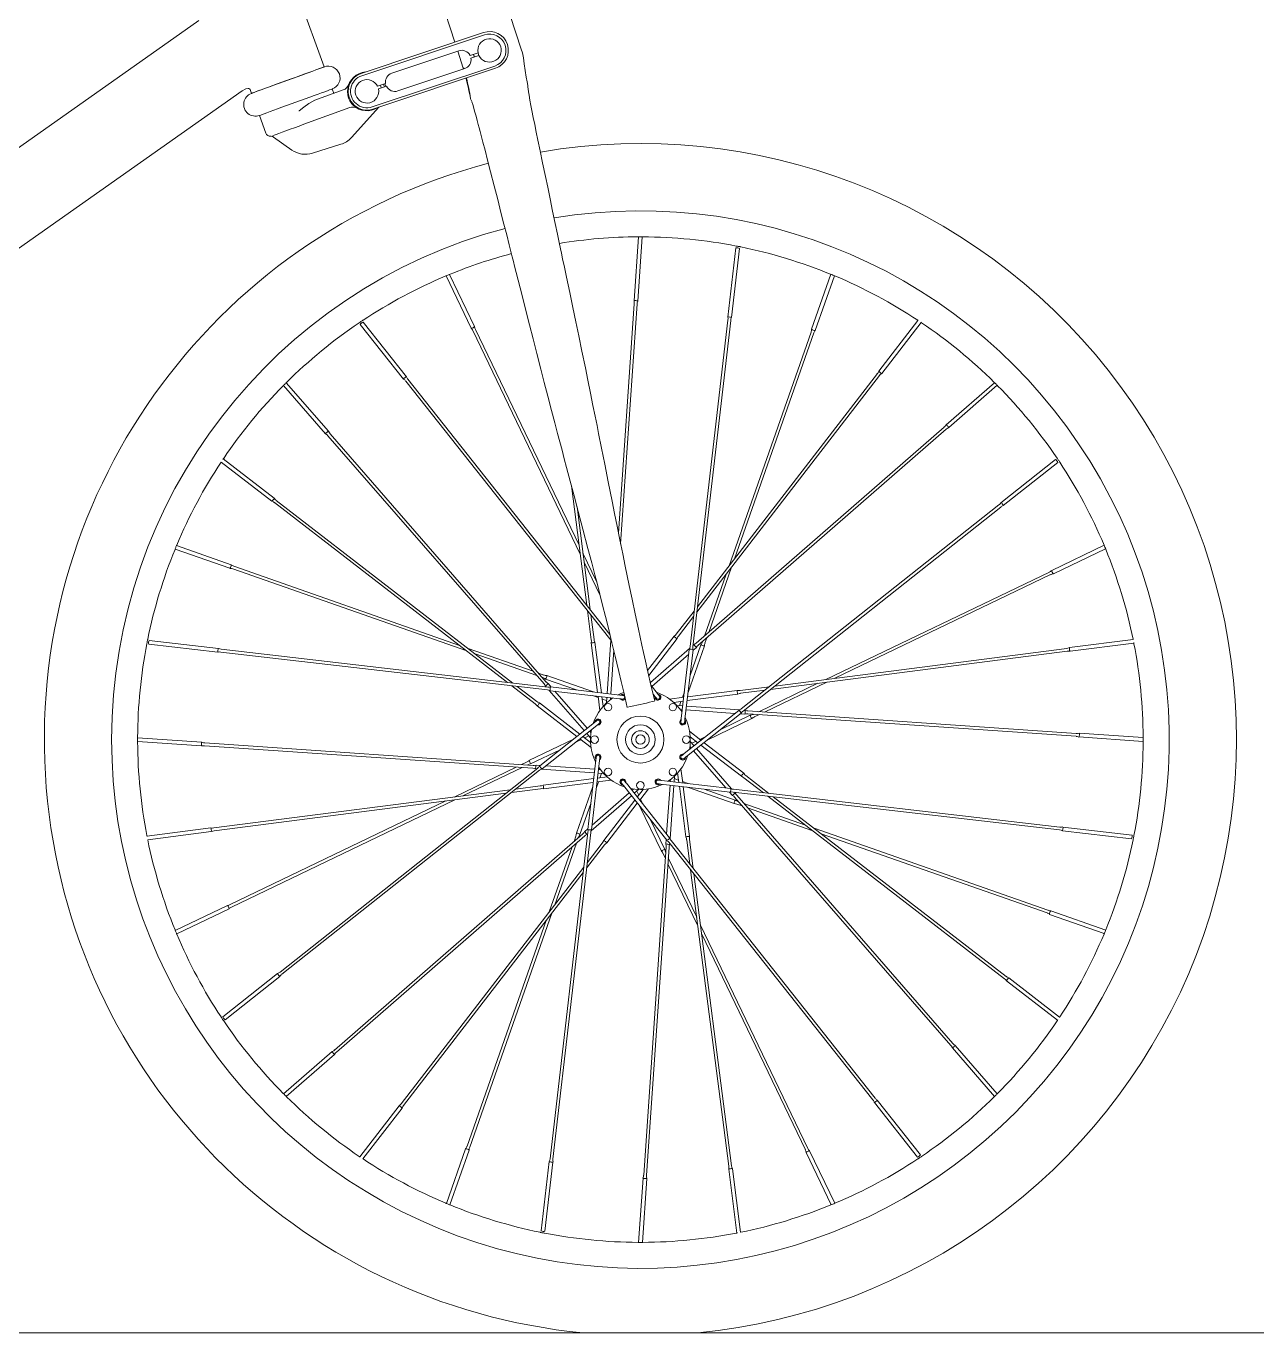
# Model space of a CAD drawing. Header units: inches. Extents: x -29 to 159, y 0 to 129.
# Drawn here: x 18.38 to 44.57, y 85.43 to 113.23 of the extents above; entities that cross this region are included whole.
import ezdxf

# ---------------------------------------------------------------- set-up
doc = ezdxf.new("R2010")
doc.units = ezdxf.units.IN
doc.layers.add('ZANO_R', color=7, linetype='Continuous', lineweight=0)

msp = doc.modelspace()

# ---------------------------------------------------------------- linework, layer by layer
at = {"layer": 'ZANO_R'}
for p, q in [((28.91799, 112.74427), (26.51819, 120.11336)), ((25.58799, 118.77147), (27.50315, 112.89055)), ((24.72715, 112.36625), (23.35907, 116.12502)), ((22.05934, 113.34973), (15.43673, 108.67987)), ((25.50842, 112.22478), (28.11696, 113.09542)), ((28.13279, 113.04799), (25.52425, 112.17735)), ((27.58743, 112.70783), (26.16459, 112.23294)), ((27.56508, 112.70037), (27.68249, 112.33985)), ((27.82881, 112.60918), (27.99867, 112.66587)), ((27.84781, 112.55227), (28.01767, 112.60896)), ((25.74586, 111.51336), (28.35441, 112.384)), ((28.37024, 112.33657), (25.76169, 111.46593)), ((26.29123, 111.85351), (27.71407, 112.32841)), ((27.68188, 112.34173), (27.68864, 112.31992)), ((27.69379, 112.3456), (27.70056, 112.3239)), ((15.43673, 106.53855), (22.97979, 111.85746)), ((23.14689, 111.8837), (23.17665, 111.80191)), ((24.52707, 111.65492), (25.13078, 111.87465)), ((24.93236, 111.80243), (24.89816, 111.8964)), ((25.22044, 111.84226), (25.22519, 111.89193)), ((25.22541, 111.76885), (25.22044, 111.84226)), ((25.255, 111.88854), (25.22519, 111.89193)), ((25.86098, 111.95239), (26.03084, 112.00908)), ((25.87998, 111.89547), (26.04984, 111.95217)), ((29.05772, 111.97023), (29.06049, 111.94257)), ((25.26758, 111.49877), (24.29392, 111.14439)), ((25.31545, 111.58121), (25.27207, 111.64065)), ((25.88575, 111.50734), (25.303, 110.86045)), ((25.35102, 111.54622), (25.31545, 111.58121)), ((25.35102, 111.54622), (25.3612, 111.55695)), ((27.87002, 111.61205), (27.84013, 111.68827)), ((23.34766, 111.33207), (23.48447, 110.95619)), ((24.03943, 110.59684), (23.64653, 110.87264)), ((25.08066, 110.71787), (24.47584, 110.52885)), ((31.41107, 108.7505), (31.31759, 107.38986)), ((31.3974, 107.38437), (31.49127, 108.75071)), ((33.48369, 108.51358), (33.31283, 107.04071)), ((33.3923, 107.03149), (33.56316, 108.50436)), ((27.31908, 107.91921), (27.85429, 106.80504)), ((27.9264, 106.83968), (27.39285, 107.95039)), ((35.50602, 107.95274), (35.09663, 106.78646)), ((35.17211, 106.75996), (35.58006, 107.92212)), ((31.32333, 107.32747), (30.98776, 102.44322)), ((31.03259, 102.22049), (31.38319, 107.32336)), ((25.49251, 106.88578), (26.41316, 105.72349)), ((26.47587, 105.77316), (25.55522, 106.93545)), ((30.14881, 102.19005), (27.94411, 106.7797)), ((33.31565, 106.97824), (32.50994, 100.03284)), ((32.56954, 100.02593), (33.37525, 106.97133)), ((37.35746, 106.9731), (36.52459, 105.89381)), ((36.58793, 105.84493), (37.42456, 106.92911)), ((27.89003, 106.75372), (30.17322, 102.00068)), ((35.08562, 106.7249), (33.33917, 101.74953)), ((33.45582, 101.90069), (35.14223, 106.70502)), ((24.81575, 104.61208), (23.91598, 105.6446)), ((26.45933, 105.68131), (30.80075, 100.20045)), ((30.80472, 100.29207), (26.50636, 105.71856)), ((32.65529, 100.7651), (36.54223, 105.80209)), ((36.49473, 105.83874), (32.6687, 100.88069)), ((38.98731, 105.64708), (37.95908, 104.75106)), ((23.85941, 105.58775), (24.75543, 104.55952)), ((38.01164, 104.69075), (39.04416, 105.59051)), ((29.45021, 99.2786), (24.84884, 104.55889)), ((37.91903, 104.70289), (32.63874, 100.10152)), ((32.67816, 100.05628), (37.95845, 104.65766)), ((24.8036, 104.51947), (29.40497, 99.23918)), ((23.66156, 103.18837), (22.57738, 104.02501)), ((40.28534, 104.01398), (39.12305, 103.09333)), ((22.53339, 103.9579), (23.61268, 103.12503)), ((39.17272, 103.03062), (40.33501, 103.95127)), ((29.98643, 103.45009), (30.31349, 100.91223)), ((28.74139, 99.25573), (23.70441, 103.14267)), ((23.66775, 103.09517), (28.6258, 99.26914)), ((30.38574, 100.82101), (30.10443, 103.00389)), ((39.08087, 103.04716), (33.60001, 98.70574)), ((33.63726, 98.65871), (39.11812, 103.00013)), ((21.55375, 102.10646), (22.72004, 101.69707)), ((22.74653, 101.77256), (21.58437, 102.1805)), ((41.31877, 102.18741), (40.2046, 101.6522)), ((40.23924, 101.58009), (41.34947, 102.11341)), ((30.52017, 101.41697), (30.23149, 102.01794)), ((30.25589, 101.82857), (30.59664, 101.11921)), ((22.7816, 101.68606), (27.75696, 99.93961)), ((27.6058, 100.05626), (22.80147, 101.74267)), ((33.27592, 101.56937), (32.81442, 100.25461)), ((32.90603, 100.33444), (33.39258, 101.72053)), ((40.15328, 101.61646), (35.40024, 99.33327)), ((35.58961, 99.35768), (40.17926, 101.56238)), ((30.32836, 100.79682), (30.40823, 100.17709)), ((30.46773, 100.18476), (30.40061, 100.70561)), ((32.59761, 100.78857), (32.21587, 100.29388)), ((32.26337, 100.25723), (32.5842, 100.67298)), ((20.99292, 100.08413), (22.46578, 99.91327)), ((22.475, 99.99274), (21.00213, 100.1636)), ((30.40621, 100.11448), (30.54251, 99.05686)), ((30.6244, 99.04736), (30.48556, 100.1247)), ((30.82124, 100.16552), (30.74347, 99.03355)), ((30.83124, 100.14585), (30.84498, 100.1285)), ((32.17017, 100.25103), (31.60642, 99.52048)), ((31.62959, 99.41955), (32.23351, 100.20216)), ((32.77417, 100.13995), (32.76982, 100.12756)), ((32.82644, 100.10769), (32.86578, 100.21979)), ((41.93523, 100.18553), (40.58312, 100.01129)), ((40.59335, 99.93194), (41.95158, 100.10698)), ((22.52825, 99.91609), (29.47365, 99.11038)), ((29.48057, 99.16998), (22.53516, 99.97569)), ((29.17205, 99.50647), (27.78596, 99.99302)), ((27.93713, 99.87637), (29.25188, 99.41486)), ((30.82303, 99.02432), (30.88705, 99.95612)), ((32.49973, 99.99365), (31.66495, 99.2662)), ((31.69404, 99.18544), (32.48114, 99.87133)), ((32.4929, 99.97267), (32.32203, 98.49981)), ((32.4015, 98.49059), (32.57236, 99.96345)), ((32.46671, 99.05269), (32.81542, 100.04613)), ((32.73994, 100.07262), (32.50856, 99.41346)), ((32.57073, 99.94941), (32.63811, 100.00812)), ((32.58555, 100.06843), (32.57323, 100.05769)), ((34.22057, 99.12075), (40.53074, 99.93396)), ((40.52307, 99.99346), (34.31179, 99.193)), ((29.39881, 99.42688), (29.28671, 99.46622)), ((29.36654, 99.37461), (29.37893, 99.37026)), ((29.43387, 99.34038), (30.09303, 99.109)), ((30.4538, 99.06715), (29.46037, 99.41587)), ((35.22813, 99.2506), (33.97212, 98.64726)), ((34.09335, 98.63893), (35.4175, 99.275)), ((28.71792, 99.19805), (29.21261, 98.81631)), ((29.24927, 98.86381), (28.83351, 99.18464)), ((29.43806, 99.18599), (29.4488, 99.17367)), ((29.55709, 99.17117), (29.49838, 99.23855)), ((29.51284, 99.10017), (30.25827, 98.24476)), ((29.53382, 99.09334), (31.00668, 98.92248)), ((31.0159, 99.00194), (29.54304, 99.1728)), ((30.32105, 98.29448), (29.63516, 99.08158)), ((30.43572, 98.98871), (30.55677, 98.94622)), ((30.55305, 98.9751), (30.59166, 98.67552)), ((31.03682, 98.99952), (31.05599, 99.01199)), ((31.81461, 99.03323), (31.67929, 99.20406)), ((31.7224, 99.0208), (31.7519, 98.98356)), ((32.38827, 99.07077), (32.34578, 98.94972)), ((32.44692, 98.8821), (33.52426, 99.02094)), ((33.51404, 99.10028), (32.45642, 98.96398)), ((34.19638, 99.17813), (33.57665, 99.09827)), ((33.58432, 99.03876), (34.10517, 99.10588)), ((29.25546, 98.77061), (30.09969, 98.11914)), ((30.16431, 98.17032), (29.30433, 98.83395)), ((30.66118, 98.76191), (30.63493, 98.9656)), ((30.64125, 98.91656), (30.73322, 98.88428)), ((30.73798, 98.95365), (30.7296, 98.83164)), ((30.81468, 98.90283), (30.81754, 98.94442)), ((30.84982, 98.92814), (30.81721, 98.93959)), ((32.37466, 98.95345), (32.07508, 98.91484)), ((32.16147, 98.84531), (32.36516, 98.87156)), ((32.3532, 98.76851), (32.2312, 98.77689)), ((32.31612, 98.86524), (32.28384, 98.77328)), ((33.56508, 98.68525), (32.43311, 98.76302)), ((32.30239, 98.69181), (32.34398, 98.68896)), ((32.3277, 98.65667), (32.33915, 98.68929)), ((33.54541, 98.67525), (32.38312, 97.7546)), ((32.42388, 98.68347), (33.46544, 98.61191)), ((32.43279, 97.69188), (33.59508, 98.61254)), ((32.87637, 98.04324), (33.82541, 98.49913)), ((33.79077, 98.57124), (33.16106, 98.26875)), ((33.584, 98.60376), (33.67315, 98.59763)), ((33.67863, 98.67745), (33.66233, 98.67857)), ((33.73553, 98.60337), (40.72292, 98.12331)), ((40.72703, 98.18317), (33.73964, 98.66323)), ((33.86259, 98.59464), (33.85075, 98.58896)), ((33.87673, 98.53487), (33.98382, 98.58631)), ((30.47326, 98.41505), (29.31097, 97.49439)), ((29.36064, 97.43168), (30.52293, 98.35234)), ((30.31089, 98.18438), (30.39123, 98.09218)), ((30.40105, 98.20268), (30.37367, 98.23411)), ((30.40801, 98.24542), (30.37685, 98.23046)), ((32.7411, 98.03815), (32.50196, 98.22269)), ((42.15006, 98.09542), (40.78942, 98.1889)), ((22.12212, 97.99784), (20.75578, 98.09172)), ((20.75599, 98.01151), (22.11664, 97.91803)), ((22.17902, 97.92377), (29.16641, 97.4437)), ((29.17052, 97.50356), (22.18313, 97.98363)), ((30.02968, 98.06369), (29.08064, 97.6078)), ((30.07236, 97.99544), (30.188, 98.05099)), ((30.16495, 98.06878), (30.40409, 97.88424)), ((30.39216, 97.99449), (30.22957, 98.11996)), ((30.26871, 98.08976), (30.35657, 98.13196)), ((32.49804, 97.86151), (32.5292, 97.87648)), ((32.505, 97.90425), (32.53238, 97.87283)), ((32.51389, 98.11244), (32.67648, 97.98697)), ((32.59516, 97.92255), (32.51482, 98.01475)), ((32.63734, 98.01717), (32.54948, 97.97497)), ((33.39321, 97.00676), (32.64778, 97.86218)), ((32.83369, 98.11149), (32.71805, 98.05594)), ((32.74174, 97.93661), (33.60172, 97.27298)), ((33.65059, 97.33632), (32.80636, 97.98779)), ((40.78393, 98.10909), (42.15026, 98.01522)), ((29.11528, 97.53569), (29.74499, 97.83818)), ((30.50455, 97.61634), (30.33369, 96.14348)), ((30.41316, 96.13426), (30.58402, 97.60713)), ((30.50974, 97.68035), (30.51086, 97.67069)), ((32.585, 97.81245), (33.27089, 97.02535)), ((29.26879, 97.44822), (23.78793, 93.1068)), ((23.82518, 93.05977), (29.30605, 97.40119)), ((28.8127, 97.468), (27.48855, 96.83193)), ((27.67793, 96.85633), (28.93393, 97.45967)), ((29.02933, 97.57206), (28.92224, 97.52062)), ((29.04347, 97.51229), (29.05531, 97.51798)), ((29.22742, 97.42949), (29.24372, 97.42837)), ((29.32206, 97.50317), (29.2329, 97.5093)), ((29.34098, 97.42168), (30.47295, 97.34391)), ((30.48218, 97.42347), (29.44061, 97.49503)), ((30.55285, 97.33842), (30.67485, 97.33004)), ((30.60366, 97.41512), (30.56207, 97.41798)), ((30.57835, 97.45026), (30.56691, 97.41764)), ((30.58993, 97.24169), (30.62221, 97.33366)), ((32.24487, 97.34502), (32.27112, 97.14133)), ((32.35301, 97.13183), (32.3144, 97.43142)), ((29.32173, 97.06818), (28.80089, 97.00105)), ((30.45913, 97.22484), (29.38179, 97.086)), ((29.39201, 97.00665), (30.44963, 97.14295)), ((30.43934, 97.05424), (30.09063, 96.06081)), ((30.51778, 97.03616), (30.56027, 97.15721)), ((30.53139, 97.15349), (30.83098, 97.1921)), ((30.74458, 97.26162), (30.54089, 97.23537)), ((31.09145, 97.0737), (32.0121, 95.91141)), ((32.07481, 95.96108), (31.15415, 97.12337)), ((31.89015, 97.10499), (33.36301, 96.93413)), ((33.37223, 97.0136), (31.89937, 97.18446)), ((32.08302, 97.08262), (32.01147, 96.04105)), ((32.05623, 97.17879), (32.08885, 97.16735)), ((32.08481, 95.94142), (32.16258, 97.07339)), ((32.09137, 97.2041), (32.08852, 97.16252)), ((32.16807, 97.15329), (32.17645, 97.27529)), ((32.2648, 97.19037), (32.17284, 97.22265)), ((32.28166, 97.05957), (32.42049, 95.98223)), ((32.47033, 97.11822), (32.34928, 97.16071)), ((32.49984, 95.99245), (32.36354, 97.05007)), ((32.45225, 97.03978), (33.44569, 96.69107)), ((33.65679, 97.24312), (34.07254, 96.92229)), ((34.18813, 96.90888), (33.69344, 97.29062)), ((28.68548, 96.98618), (22.37532, 96.17298)), ((22.38298, 96.11347), (28.59427, 96.91393)), ((27.31644, 96.74925), (22.72679, 94.54456)), ((22.75277, 94.49047), (27.50581, 96.77366)), ((28.70967, 96.9288), (29.3294, 97.00867)), ((30.40632, 96.11328), (31.26174, 96.85872)), ((31.21201, 96.92149), (30.42491, 96.2356)), ((31.33617, 96.76475), (30.67254, 95.90478)), ((31.26107, 97.00845), (31.27604, 96.97729)), ((31.30381, 97.0015), (31.27239, 96.97411)), ((31.32212, 96.91133), (31.41431, 96.99167)), ((31.41673, 96.86915), (31.37453, 96.95701)), ((31.512, 96.9926), (31.38653, 96.83001)), ((31.43771, 96.76539), (31.62225, 97.00453)), ((31.51105, 96.67281), (31.4555, 96.78845)), ((33.47218, 96.76655), (32.81302, 96.99793)), ((33.34897, 96.93576), (33.40768, 96.86839)), ((33.42549, 96.93695), (40.37089, 96.13124)), ((40.3778, 96.19084), (33.4324, 96.99655)), ((33.45584, 96.82833), (38.05722, 91.54804)), ((33.46799, 96.92094), (33.45725, 96.93326)), ((38.10245, 91.58746), (33.50108, 96.86775)), ((34.16466, 96.8512), (39.20164, 92.96426)), ((39.2383, 93.01176), (34.28025, 96.83779)), ((30.16611, 96.03431), (30.39749, 96.69347)), ((30.73588, 95.8559), (31.38735, 96.70013)), ((31.4428, 96.63012), (31.89869, 95.68108)), ((33.50725, 96.68006), (33.61935, 96.64071)), ((33.53951, 96.73232), (33.52712, 96.73667)), ((34.96892, 96.23057), (33.65417, 96.69207)), ((33.734, 96.60046), (35.12009, 96.11392)), ((31.9708, 95.71572), (31.66831, 96.34543)), ((41.91314, 96.0228), (40.44027, 96.19366)), ((22.3127, 96.17499), (20.95449, 95.99996)), ((20.97082, 95.9214), (22.32293, 96.09565)), ((30.22789, 96.05065), (24.9476, 91.44928)), ((24.98702, 91.40404), (30.26731, 96.00541)), ((30.33651, 96.08101), (29.5308, 89.13561)), ((29.5904, 89.12869), (30.39611, 96.07409)), ((30.07962, 95.99925), (30.04027, 95.88715)), ((30.13188, 95.96698), (30.13623, 95.97937)), ((30.33532, 96.15753), (30.26795, 96.09882)), ((30.3205, 96.0385), (30.33282, 96.04924)), ((32.00332, 95.9225), (31.99719, 95.83334)), ((32.43832, 95.92217), (32.50544, 95.40133)), ((32.57769, 95.31011), (32.49783, 95.92984)), ((40.12446, 94.42087), (35.14909, 96.16733)), ((35.30025, 96.05068), (40.10458, 94.36426)), ((40.43105, 96.1142), (41.90392, 95.94333)), ((30.00002, 95.77249), (29.51348, 94.3864)), ((29.63013, 94.53757), (30.09163, 95.85232)), ((30.30844, 95.31836), (30.69018, 95.81305)), ((30.64268, 95.84971), (30.32185, 95.43395)), ((32.00293, 95.77096), (31.52287, 88.78357)), ((31.58273, 88.77946), (32.06279, 95.76685)), ((31.9942, 95.64391), (31.98852, 95.65575)), ((32.05827, 95.86923), (36.39969, 90.38837)), ((32.07701, 95.82786), (32.07813, 95.84416)), ((36.44672, 90.42562), (32.1053, 95.90649)), ((31.93443, 95.62977), (31.98587, 95.52268)), ((32.03849, 95.41314), (32.67456, 94.08899)), ((32.65016, 94.27837), (32.04682, 95.53437)), ((30.25076, 95.34183), (26.36382, 90.30485)), ((26.41132, 90.26819), (30.23735, 95.22624)), ((32.52031, 95.28592), (33.33352, 88.97576)), ((33.39302, 88.98342), (32.59256, 95.19471)), ((22.66681, 94.52684), (21.55658, 93.99353)), ((21.58728, 93.91952), (22.70145, 94.45473)), ((27.82043, 89.38204), (29.56689, 94.3574)), ((40.15952, 94.33438), (41.32168, 93.92644)), ((41.3523, 94.00047), (40.18601, 94.40986)), ((29.45023, 94.20624), (27.76382, 89.40191)), ((35.01602, 89.35321), (32.73283, 94.10625)), ((32.75724, 93.91688), (34.96194, 89.32723)), ((23.73333, 93.07631), (22.57104, 92.15566)), ((22.62071, 92.09295), (23.783, 93.0136)), ((39.24449, 92.91856), (40.32867, 92.08193)), ((40.37266, 92.14903), (39.29337, 92.9819)), ((38.09031, 91.49485), (38.99006, 90.46234)), ((39.04664, 90.51918), (38.15062, 91.54741)), ((24.89441, 91.41619), (23.8619, 90.51643)), ((23.91874, 90.45985), (24.94697, 91.35587)), ((37.41354, 89.22115), (36.49289, 90.38344)), ((26.31812, 90.262), (25.48148, 89.17782)), ((25.54859, 89.13383), (26.38146, 90.21312)), ((36.43018, 90.33377), (37.35083, 89.17148)), ((27.73394, 89.34697), (27.32599, 88.18481)), ((27.40003, 88.15419), (27.80942, 89.32048)), ((34.97965, 89.26725), (35.51297, 88.15702)), ((35.58697, 88.18772), (35.05177, 89.30189)), ((29.51375, 89.07544), (29.34289, 87.60257)), ((29.42236, 87.59336), (29.59322, 89.06622)), ((31.50865, 88.72256), (31.41478, 87.35624)), ((31.49498, 87.35642), (31.58846, 88.71708)), ((33.3315, 88.91314), (33.50654, 87.55493)), ((33.58509, 87.57126), (33.41084, 88.92337)), ((-29.46259, 85.43142), (61.83221, 85.43142)), ((19.64932, 85.43142), (2.56271, 85.43142)), ((30.23163, 85.43142), (31.45303, 85.43142)), ((31.45303, 85.43142), (32.67449, 85.43142))]:
    msp.add_line(p, q, dxfattribs=at)
at = {"layer": 'ZANO_R', "flags": 128}
for points in [[(27.90333, 112.63405), (27.91236, 112.60294), (27.92232, 112.57713)], [(27.99867, 112.66587), (28.00004, 112.65959), (28.01767, 112.60896)], [(28.91799, 112.74427), (28.94125, 112.66542), (28.96284, 112.56051), (28.98265, 112.42864), (29.00149, 112.28608), (29.02114, 112.14949), (29.04062, 112.04467), (29.05772, 111.97023)], [(23.17665, 111.80191), (23.18329, 111.80433), (23.20307, 111.81153), (23.23567, 111.82339), (23.28052, 111.83972), (23.33686, 111.86022), (23.40372, 111.88456), (23.47996, 111.91231), (23.56428, 111.943), (23.65523, 111.9761), (23.75125, 112.01105), (23.85071, 112.04725), (23.9519, 112.08408), (24.05309, 112.12091), (24.15255, 112.15711), (24.24857, 112.19206), (24.33952, 112.22516), (24.42384, 112.25585), (24.50008, 112.2836), (24.56695, 112.30794), (24.62328, 112.32844), (24.66813, 112.34477), (24.70073, 112.35663), (24.72052, 112.36383), (24.72715, 112.36625)], [(24.72715, 112.36625), (24.72666, 112.36607), (24.71647, 112.36236), (24.69319, 112.35388), (24.65722, 112.34079), (24.60919, 112.32331), (24.54991, 112.30174), (24.4804, 112.27644), (24.40184, 112.24784), (24.31559, 112.21645), (24.22312, 112.18279), (24.126, 112.14745), (24.02591, 112.11101), (23.92455, 112.07412), (23.82365, 112.0374), (23.72495, 112.00148), (23.63014, 111.96697), (23.54083, 111.93446), (23.45855, 111.90451), (23.38472, 111.87764), (23.32059, 111.8543), (23.26726, 111.83489), (23.22564, 111.81974), (23.19646, 111.80912), (23.1802, 111.8032), (23.17665, 111.80191)], [(27.68188, 112.34173), (27.69376, 112.3456), (27.69376, 112.3456)], [(22.97977, 111.85745), (23.06084, 111.89681), (23.10798, 111.90605), (23.12171, 111.90547), (23.13347, 111.90188), (23.13812, 111.89869), (23.14182, 111.89451), (23.14689, 111.88369)], [(24.89816, 111.8964), (24.89153, 111.89398), (24.87174, 111.88679), (24.83914, 111.87492), (24.79429, 111.85859), (24.73796, 111.83809), (24.67109, 111.81376), (24.59485, 111.786), (24.51053, 111.75531), (24.41958, 111.72221), (24.32356, 111.68726), (24.2241, 111.65106), (24.12291, 111.61423), (24.02172, 111.5774), (23.92226, 111.5412), (23.82624, 111.50625), (23.73529, 111.47315), (23.65097, 111.44246), (23.57473, 111.41471), (23.50787, 111.39037), (23.45153, 111.36987), (23.40668, 111.35354), (23.37408, 111.34168), (23.3543, 111.33448), (23.34766, 111.33207)], [(25.93961, 111.91538), (25.92871, 111.95224), (25.92061, 111.97229)], [(26.00626, 111.93762), (25.99449, 111.97618), (25.98727, 111.99454)], [(26.0158, 112.00406), (26.03404, 111.95007), (26.0348, 111.94715)], [(31.7567, 98.87499), (31.67818, 99.2088), (31.61288, 99.49205), (31.56014, 99.72456), (31.51947, 99.9062), (31.48431, 100.06488), (31.44802, 100.23021), (31.41063, 100.40219), (31.34045, 100.72928), (31.27423, 101.04283), (31.21333, 101.33504), (31.17193, 101.53563), (31.12937, 101.74336), (31.07646, 102.0034), (31.01576, 102.3038), (30.95758, 102.59346), (30.90287, 102.86689), (30.85156, 103.12405), (30.76923, 103.53731), (30.69438, 103.91302), (30.62662, 104.25256), (30.56365, 104.56719), (30.53022, 104.73371), (30.49049, 104.93115), (30.44408, 105.16104), (30.3909, 105.42337), (30.3349, 105.69816), (30.28131, 105.95966), (30.20822, 106.31419), (30.14053, 106.64078), (30.07783, 106.9422), (30.01428, 107.24688), (29.94838, 107.56234), (29.88015, 107.88863), (29.83453, 108.1067), (29.79809, 108.28095), (29.77205, 108.40543), (29.75288, 108.49713), (29.72552, 108.628), (29.6883, 108.80614), (29.64121, 109.03161), (29.58601, 109.29613), (29.53177, 109.55633), (29.48032, 109.80334), (29.43176, 110.03657), (29.37196, 110.32399), (29.3188, 110.58008), (29.27149, 110.80896), (29.23735, 110.9755), (29.20463, 111.13678), (29.17377, 111.29101), (29.14494, 111.4375), (29.12456, 111.5428), (29.1036, 111.65408), (29.08416, 111.76246), (29.0717, 111.83562), (29.0625, 111.89586), (29.05992, 111.93594), (29.06131, 111.9521)], [(24.19132, 111.42629), (24.1922, 111.42702), (24.29226, 111.50755), (24.39578, 111.58382), (24.46006, 111.62364), (24.52707, 111.65492)], [(27.86596, 111.61258), (27.86664, 111.61444), (27.87776, 111.58927), (27.89238, 111.54219), (27.91125, 111.47774), (27.93309, 111.40115), (27.95573, 111.31947), (27.98124, 111.22555), (28.00331, 111.14324), (28.02228, 111.07195), (28.04307, 110.99334), (28.06639, 110.90461), (28.10222, 110.76738), (28.14695, 110.59488), (28.20126, 110.38423), (28.26554, 110.13366), (28.34202, 109.83447), (28.41654, 109.54249), (28.48584, 109.27083), (28.54978, 109.02006), (28.60838, 108.79003), (28.66159, 108.58098), (28.69765, 108.43927), (28.72748, 108.32199), (28.75124, 108.22852), (28.77755, 108.12504), (28.81125, 107.99247), (28.85234, 107.83079), (28.93576, 107.50261), (29.01688, 107.1836), (29.0952, 106.87598), (29.17083, 106.57946), (29.24999, 106.26987), (29.33678, 105.93175), (29.40856, 105.65335), (29.48503, 105.35823), (29.56334, 105.0575), (29.63249, 104.79301), (29.69131, 104.56874), (29.73923, 104.38646), (29.78532, 104.21145), (29.83315, 104.03009), (29.88311, 103.84087), (29.95941, 103.55223), (30.04149, 103.24194), (30.13029, 102.90606), (30.22892, 102.5323), (30.33737, 102.11966), (30.41754, 101.8129), (30.48425, 101.5561), (30.53678, 101.35264), (30.59006, 101.14502), (30.64823, 100.91676), (30.70913, 100.67562), (30.77228, 100.42305), (30.81104, 100.26654), (30.84828, 100.11509), (30.884, 99.96872), (30.91821, 99.82741), (30.95308, 99.68227), (30.99547, 99.50414), (31.04637, 99.28772), (31.10542, 99.03292), (31.17218, 98.73963)], [(24.29392, 111.14439), (24.19293, 111.10763), (24.09416, 111.07168), (23.99981, 111.03734), (23.91196, 111.00537), (23.83255, 110.97646), (23.76334, 110.95127), (23.70585, 110.93035), (23.66136, 110.91415), (23.63084, 110.90305)], [(31.40369, 108.75006), (31.40343, 108.75005), (31.4083, 108.75035), (31.4182, 108.75088), (31.43205, 108.7514), (31.44826, 108.75168), (31.46498, 108.7516), (31.48035, 108.7512), (31.49266, 108.75064), (31.50052, 108.75018), (31.50287, 108.75003)], [(33.4913, 108.55417), (33.49095, 108.55422), (33.49507, 108.55367), (33.50427, 108.55236), (33.51752, 108.55027), (33.53327, 108.54747), (33.54971, 108.54417), (33.56498, 108.54075), (33.57744, 108.53772), (33.5857, 108.53558), (33.58884, 108.53474), (33.58867, 108.53478)], [(31.3168, 107.38931), (31.32342, 107.35287), (31.32193, 107.32756)], [(31.31761, 107.3896), (31.31759, 107.38986), (31.32077, 107.39177), (31.32955, 107.39298), (31.34258, 107.39329), (31.35788, 107.39267), (31.37312, 107.3912), (31.38598, 107.3891), (31.39451, 107.38671), (31.3974, 107.38437), (31.39733, 107.3841)], [(31.38459, 107.32326), (31.38614, 107.34631), (31.398, 107.38383)], [(33.35326, 107.04212), (33.36841, 107.03989), (33.38115, 107.03709), (33.38954, 107.03415), (33.3923, 107.03149), (33.39221, 107.0312)], [(25.46924, 106.91991), (25.46896, 106.9197), (25.4725, 106.9224), (25.48013, 106.92812), (25.49112, 106.93611), (25.50433, 106.9453), (25.51829, 106.95457), (25.53142, 106.96288), (25.54222, 106.96943), (25.54935, 106.97362), (25.55191, 106.9751), (25.54959, 106.97376), (25.54953, 106.97372)], [(37.35461, 106.97483), (37.35547, 106.97433), (37.3575, 106.97315)], [(23.85413, 105.58179), (23.8558, 105.58369), (23.86108, 105.58963), (23.86945, 105.59878), (23.88009, 105.60999), (23.89188, 105.62188), (23.90349, 105.63309), (23.91359, 105.64245), (23.92092, 105.64903), (23.92451, 105.65219), (23.92429, 105.652)], [(26.44076, 105.75307), (26.45305, 105.76221), (26.46403, 105.76924), (26.47205, 105.77309), (26.47587, 105.77316), (26.47602, 105.77289)], [(36.52365, 105.89384), (36.50891, 105.85981), (36.49361, 105.83958)], [(36.54335, 105.80123), (36.55743, 105.81953), (36.58809, 105.84412)], [(38.98151, 105.65222), (38.98289, 105.65101), (38.98848, 105.64605), (38.99737, 105.63794), (39.00845, 105.62746), (39.02034, 105.61573), (39.03166, 105.60404), (39.04124, 105.59375), (39.04811, 105.58611), (39.05161, 105.58214), (39.05152, 105.58225)], [(24.75526, 104.55858), (24.78571, 104.53749), (24.80256, 104.51855)], [(24.75563, 104.55936), (24.75543, 104.55952), (24.75633, 104.56313), (24.76168, 104.57019), (24.77067, 104.57962), (24.78193, 104.59), (24.79375, 104.59974), (24.80433, 104.60735), (24.81205, 104.61169), (24.81575, 104.61208), (24.81589, 104.61183)], [(24.8499, 104.55981), (24.83469, 104.5772), (24.81656, 104.61212)], [(37.95814, 104.75123), (37.93705, 104.72079), (37.91811, 104.70394)], [(37.95892, 104.75086), (37.95908, 104.75106), (37.96269, 104.75016), (37.96975, 104.74481), (37.97918, 104.73582), (37.98956, 104.72456), (37.9993, 104.71274), (38.00691, 104.70217), (38.01125, 104.69444), (38.01164, 104.69075), (38.01139, 104.6906)], [(37.95937, 104.6566), (37.97676, 104.6718), (38.01168, 104.68994)], [(22.57017, 104.01506), (22.57801, 104.02588), (22.58388, 104.03371), (22.58674, 104.03746), (22.58656, 104.03722)], [(40.31932, 104.03745), (40.32036, 104.03609), (40.32482, 104.03021), (40.33192, 104.02058), (40.34072, 104.00819), (40.35009, 103.99437), (40.35894, 103.98068), (40.36635, 103.96867), (40.37165, 103.95977), (40.37435, 103.95511), (40.37431, 103.95519)], [(22.53142, 103.95463), (22.53274, 103.95691), (22.53334, 103.95794)], [(23.70526, 103.14379), (23.68696, 103.15787), (23.66238, 103.18853)], [(23.61265, 103.12409), (23.64668, 103.10935), (23.66692, 103.09405)], [(39.15263, 103.06573), (39.16177, 103.05345), (39.1688, 103.04246), (39.17265, 103.03444), (39.17272, 103.03062), (39.17245, 103.03047)], [(21.55162, 102.10083), (21.55157, 102.10068), (21.5526, 102.1037), (21.55538, 102.11168), (21.55976, 102.12369), (21.56541, 102.13831), (21.5718, 102.15382), (21.57821, 102.16846), (21.58383, 102.18065), (21.58789, 102.1891), (21.58975, 102.19289), (21.5896, 102.19258)], [(20.95227, 100.0914), (20.95257, 100.09364), (20.95364, 100.10134), (20.95548, 100.11347), (20.95808, 100.12863), (20.96126, 100.14506), (20.96469, 100.16089), (20.9679, 100.17438), (20.97037, 100.18408), (20.97165, 100.18888), (20.97158, 100.18865)], [(30.40683, 100.17691), (30.40982, 100.15401), (30.40552, 100.1149)], [(30.48548, 100.12495), (30.48556, 100.1247), (30.48281, 100.1222), (30.47444, 100.1193), (30.46172, 100.11645), (30.4466, 100.11407), (30.43136, 100.11253), (30.41834, 100.11207), (30.4095, 100.11276), (30.40621, 100.11448), (30.40623, 100.11477)], [(30.48622, 100.12539), (30.47261, 100.15984), (30.46912, 100.18495)], [(30.83777, 100.15648), (30.83219, 100.14955), (30.83124, 100.14585)], [(32.21476, 100.29474), (32.20068, 100.27643), (32.16998, 100.25182)], [(32.23363, 100.20238), (32.23351, 100.20216), (32.2298, 100.20233), (32.22183, 100.2062), (32.21082, 100.21317), (32.19844, 100.22219), (32.18658, 100.23187), (32.17705, 100.24076), (32.17128, 100.24748), (32.17017, 100.25103), (32.17039, 100.25122)], [(32.23447, 100.20217), (32.24919, 100.23615), (32.26448, 100.25638)], [(32.63781, 100.10257), (32.62043, 100.08738), (32.58555, 100.06926)], [(41.93435, 100.18908), (41.9349, 100.18704), (41.93529, 100.18554)], [(41.94996, 100.11707), (41.95162, 100.10672), (41.95306, 100.09673), (41.95374, 100.09169), (41.95371, 100.0919)], [(22.46438, 99.9537), (22.4666, 99.96885), (22.4694, 99.98159), (22.47235, 99.98998), (22.475, 99.99274), (22.47529, 99.99265)], [(32.63902, 100.0079), (32.66014, 100.03839), (32.67909, 100.05525)], [(32.77568, 100.05367), (32.76139, 100.05917), (32.74958, 100.06471), (32.74205, 100.06943), (32.73994, 100.07262), (32.74009, 100.07289)], [(40.58248, 100.01197), (40.54799, 99.99834), (40.52287, 99.99484)], [(40.53092, 99.93256), (40.55382, 99.93555), (40.59288, 99.93125)], [(29.45283, 99.37612), (29.44732, 99.36183), (29.44179, 99.35002), (29.43706, 99.34249), (29.43387, 99.34038), (29.4336, 99.34053)], [(29.49859, 99.23946), (29.4681, 99.26058), (29.45125, 99.27953)], [(29.40392, 99.23825), (29.41912, 99.22087), (29.43723, 99.18599)], [(30.98204, 99.00587), (31.03943, 99.03216), (31.09971, 99.0555)], [(31.08452, 98.99398), (31.08314, 98.99414), (31.07908, 98.99461), (31.07251, 98.99538), (31.06375, 98.99639), (31.05319, 98.99762), (31.04132, 98.99899), (31.0287, 99.00046), (31.0159, 99.00194)], [(31.7519, 98.98356), (31.75989, 98.97346), (31.76779, 98.9635), (31.7752, 98.95414), (31.7818, 98.94581), (31.78728, 98.93889), (31.79138, 98.93371), (31.79393, 98.9305), (31.79479, 98.92941)], [(31.8575, 98.97909), (31.85664, 98.98017), (31.8541, 98.98338), (31.84999, 98.98856), (31.84451, 98.99548), (31.83791, 99.00381), (31.8305, 99.01317), (31.82261, 99.02313), (31.81461, 99.03323)], [(33.52451, 99.02101), (33.52426, 99.02094), (33.52176, 99.02368), (33.51886, 99.03205), (33.51601, 99.04477), (33.51363, 99.0599), (33.5121, 99.07513), (33.51163, 99.08816), (33.51232, 99.09699), (33.51404, 99.10028), (33.51433, 99.10026)], [(33.57647, 99.09966), (33.55357, 99.09667), (33.51446, 99.10097)], [(33.52495, 99.02027), (33.5594, 99.03388), (33.58451, 99.03738)], [(29.21175, 98.8152), (29.23006, 98.80112), (29.25467, 98.77042)], [(29.30432, 98.83491), (29.27034, 98.84964), (29.25011, 98.86492)], [(29.30411, 98.83407), (29.30433, 98.83395), (29.30416, 98.83024), (29.30029, 98.82227), (29.29332, 98.81126), (29.28431, 98.79888), (29.27462, 98.78702), (29.26573, 98.77748), (29.25901, 98.77172), (29.25546, 98.77061), (29.25527, 98.77083)], [(31.00668, 98.92248), (31.01948, 98.92099), (31.0321, 98.91953), (31.04397, 98.91815), (31.05453, 98.91693), (31.06329, 98.91591), (31.06986, 98.91515), (31.07392, 98.91468), (31.0753, 98.91452)], [(31.75153, 98.87379), (31.75344, 98.87381), (31.71357, 98.86355)], [(30.52741, 98.45794), (30.52632, 98.45708), (30.52311, 98.45454), (30.51793, 98.45043), (30.51101, 98.44495), (30.50268, 98.43835), (30.49332, 98.43094), (30.48336, 98.42305), (30.47326, 98.41505)], [(32.31573, 98.44546), (32.31454, 98.44285), (32.31131, 98.42658)], [(32.32203, 98.49981), (32.32055, 98.48701), (32.31909, 98.47439), (32.31771, 98.46252), (32.31648, 98.45197), (32.31547, 98.4432), (32.31471, 98.43663), (32.31423, 98.43257), (32.31407, 98.43119)], [(32.39354, 98.42197), (32.3937, 98.42335), (32.39417, 98.42742), (32.39494, 98.43398), (32.39595, 98.44275), (32.39718, 98.45331), (32.39855, 98.46517), (32.40002, 98.47779), (32.4015, 98.49059)], [(33.67364, 98.59684), (33.71014, 98.60346), (33.73546, 98.60198)], [(33.73973, 98.66463), (33.71669, 98.66618), (33.67923, 98.67803)], [(33.80264, 98.53256), (33.79643, 98.54656), (33.79199, 98.55883), (33.79, 98.56749), (33.79077, 98.57124), (33.79107, 98.57133)], [(30.52293, 98.35234), (30.53303, 98.36034), (30.54299, 98.36823), (30.55235, 98.37564), (30.56069, 98.38224), (30.5676, 98.38772), (30.57279, 98.39183), (30.57599, 98.39437), (30.57708, 98.39523)], [(40.78887, 98.18969), (40.75243, 98.18307), (40.72712, 98.18456)], [(40.78916, 98.18888), (40.78942, 98.1889), (40.79133, 98.18572), (40.79254, 98.17694), (40.79285, 98.16392), (40.79223, 98.14861), (40.79076, 98.13337), (40.78866, 98.12051), (40.78627, 98.11198), (40.78393, 98.10909), (40.78365, 98.10916)], [(20.75643, 98.00407), (20.75646, 98.00373), (20.75617, 98.00823), (20.75565, 98.0178), (20.75512, 98.03141), (20.75482, 98.04752), (20.75487, 98.06427), (20.75526, 98.07978), (20.75581, 98.09236), (20.75628, 98.10057), (20.75647, 98.10347), (20.75647, 98.10343)], [(22.11689, 97.91805), (22.11664, 97.91803), (22.11472, 97.92121), (22.11351, 97.92999), (22.1132, 97.94302), (22.11382, 97.95832), (22.1153, 97.97356), (22.11739, 97.98642), (22.11979, 97.99495), (22.12212, 97.99784), (22.1224, 97.99777)], [(22.11718, 97.91724), (22.15362, 97.92386), (22.17893, 97.92238)], [(22.18323, 97.98503), (22.16018, 97.98658), (22.12267, 97.99844)], [(40.72282, 98.1219), (40.74587, 98.12036), (40.78339, 98.10849)], [(42.14962, 98.10277), (42.14962, 98.1029), (42.14995, 98.09765), (42.15048, 98.08743), (42.15099, 98.07336), (42.15125, 98.05705), (42.15114, 98.04036), (42.15072, 98.02516), (42.15016, 98.01312), (42.14972, 98.00562), (42.1496, 98.00378)], [(30.51251, 97.68496), (30.51235, 97.68358), (30.51188, 97.67952), (30.51112, 97.67295), (30.5101, 97.66419), (30.50888, 97.65363), (30.5075, 97.64176), (30.50603, 97.62914), (30.50455, 97.61634)], [(30.58402, 97.60713), (30.5855, 97.61992), (30.58697, 97.63254), (30.58834, 97.64441), (30.58957, 97.65497), (30.59058, 97.66373), (30.59135, 97.6703), (30.59182, 97.67436), (30.59198, 97.67574)], [(32.38312, 97.7546), (32.37302, 97.7466), (32.36306, 97.73871), (32.3537, 97.73129), (32.34536, 97.72469), (32.33845, 97.71921), (32.33327, 97.71511), (32.33006, 97.71257), (32.32897, 97.71171)], [(32.37864, 97.649), (32.37973, 97.64986), (32.38294, 97.6524), (32.38812, 97.6565), (32.39504, 97.66198), (32.40337, 97.66858), (32.41273, 97.676), (32.42269, 97.68389), (32.43279, 97.69188)], [(29.10341, 97.57437), (29.10963, 97.56037), (29.11406, 97.54811), (29.11605, 97.53944), (29.11528, 97.53569), (29.11498, 97.53561)], [(29.16632, 97.4423), (29.18936, 97.44075), (29.22683, 97.4289)], [(29.23241, 97.5101), (29.19592, 97.50347), (29.17059, 97.50495)], [(33.60194, 97.27286), (33.60172, 97.27298), (33.60189, 97.2767), (33.60576, 97.28466), (33.61273, 97.29567), (33.62175, 97.30805), (33.63143, 97.31991), (33.64032, 97.32945), (33.64704, 97.33521), (33.65059, 97.33632), (33.65078, 97.33611)], [(33.6943, 97.29173), (33.67599, 97.30582), (33.65138, 97.33651)], [(29.3811, 97.08666), (29.34666, 97.07305), (29.32154, 97.06956)], [(29.38154, 97.08593), (29.38179, 97.086), (29.38429, 97.08325), (29.38719, 97.07488), (29.39004, 97.06216), (29.39242, 97.04704), (29.39396, 97.0318), (29.39442, 97.01878), (29.39374, 97.00995), (29.39201, 97.00665), (29.39173, 97.00667)], [(31.04856, 97.12785), (31.04941, 97.12676), (31.05196, 97.12355), (31.05606, 97.11837), (31.06154, 97.11145), (31.06814, 97.10312), (31.07556, 97.09376), (31.08345, 97.0838), (31.09145, 97.0737)], [(31.15415, 97.12337), (31.14616, 97.13347), (31.13827, 97.14343), (31.13085, 97.15279), (31.12425, 97.16113), (31.11877, 97.16804), (31.11467, 97.17323), (31.11213, 97.17643), (31.11126, 97.17752)], [(31.82153, 97.11295), (31.82291, 97.11279), (31.82698, 97.11232), (31.83354, 97.11156), (31.84231, 97.11054), (31.85287, 97.10932), (31.86473, 97.10794), (31.87735, 97.10647), (31.89015, 97.10499)], [(31.89937, 97.18446), (31.88657, 97.18594), (31.87395, 97.18741), (31.86208, 97.18878), (31.85153, 97.19001), (31.84276, 97.19102), (31.83619, 97.19179), (31.83213, 97.19226), (31.83075, 97.19242)], [(33.60173, 97.27202), (33.63571, 97.2573), (33.65594, 97.24201)], [(29.32958, 97.00727), (29.35249, 97.01026), (29.39159, 97.00596)], [(31.45303, 96.99097), (31.33191, 96.99789), (31.24232, 97.01207)], [(33.40746, 96.86747), (33.43795, 96.84636), (33.45481, 96.8274)], [(33.45323, 96.73081), (33.45873, 96.74511), (33.46427, 96.75691), (33.46899, 96.76445), (33.47218, 96.76655), (33.47245, 96.7664)], [(33.50213, 96.86868), (33.48693, 96.88607), (33.46882, 96.92094)], [(20.97158, 95.91831), (20.97162, 95.91816), (20.97076, 95.92139)], [(22.37513, 96.17437), (22.35223, 96.17138), (22.31317, 96.17568)], [(22.32357, 96.09496), (22.35806, 96.10859), (22.38318, 96.11209)], [(30.13037, 96.05327), (30.14466, 96.04776), (30.15647, 96.04223), (30.16401, 96.0375), (30.16611, 96.03431), (30.16596, 96.03404)], [(30.26703, 96.09903), (30.24592, 96.06854), (30.22696, 96.05168)], [(30.26824, 96.00436), (30.28563, 96.01956), (30.3205, 96.03767)], [(32.41983, 95.98154), (32.43344, 95.9471), (32.43694, 95.92198)], [(32.42057, 95.98198), (32.42049, 95.98223), (32.42324, 95.98473), (32.43161, 95.98763), (32.44433, 95.99049), (32.45946, 95.99286), (32.47469, 95.9944), (32.48772, 95.99486), (32.49655, 95.99418), (32.49984, 95.99245), (32.49982, 95.99217)], [(32.49922, 95.93002), (32.49623, 95.95293), (32.50053, 95.99203)], [(40.44167, 96.15323), (40.43945, 96.13808), (40.43665, 96.12534), (40.4337, 96.11695), (40.43105, 96.1142), (40.43076, 96.11428)], [(41.95373, 96.01519), (41.95378, 96.01555), (41.95323, 96.01142), (41.95192, 96.00222), (41.94984, 95.98898), (41.94703, 95.97322), (41.94373, 95.95678), (41.94031, 95.94151), (41.93728, 95.92906), (41.93514, 95.92079), (41.9343, 95.91765), (41.93434, 95.91782)], [(30.67158, 95.90476), (30.65686, 95.87078), (30.64157, 95.85055)], [(30.67242, 95.90455), (30.67254, 95.90478), (30.67625, 95.9046), (30.68422, 95.90074), (30.69523, 95.89376), (30.70761, 95.88475), (30.71947, 95.87506), (30.72901, 95.86618), (30.73477, 95.85945), (30.73588, 95.8559), (30.73566, 95.85571)], [(30.69129, 95.81219), (30.70538, 95.8305), (30.73607, 95.85511)], [(31.93212, 95.70385), (31.94612, 95.71007), (31.95839, 95.7145), (31.96705, 95.71649), (31.9708, 95.71572), (31.97089, 95.71543)], [(31.9964, 95.83285), (32.00302, 95.79636), (32.00154, 95.77103)], [(32.06419, 95.76676), (32.06574, 95.7898), (32.07759, 95.82727)], [(21.58981, 93.91393), (21.58864, 93.9163), (21.58515, 93.92351), (21.57988, 93.93479), (21.57359, 93.94894), (21.56712, 93.96439), (21.56122, 93.97939), (21.55645, 93.99226), (21.5532, 94.00149), (21.55167, 94.00595), (21.55177, 94.00566)], [(41.35438, 94.00596), (41.35447, 94.00622), (41.35332, 94.00285), (41.35043, 93.99457), (41.34595, 93.98233), (41.34023, 93.9676), (41.33382, 93.95209), (41.32744, 93.93758), (41.32189, 93.92559), (41.31796, 93.91743), (41.31626, 93.91397), (41.31641, 93.91426)], [(23.75342, 93.0412), (23.74428, 93.05349), (23.73725, 93.06447), (23.7334, 93.07249), (23.73333, 93.07631), (23.7336, 93.07646)], [(39.20079, 92.96314), (39.2191, 92.94907), (39.24367, 92.91841)], [(39.2934, 92.98284), (39.25937, 92.99759), (39.23913, 93.01288)], [(22.58504, 92.07169), (22.58694, 92.06921), (22.58542, 92.0712), (22.58069, 92.07745), (22.57339, 92.08737), (22.56449, 92.09996), (22.55513, 92.11383), (22.54638, 92.12743), (22.53913, 92.13921), (22.53405, 92.14777), (22.53159, 92.15201), (22.53172, 92.15178)], [(40.37439, 92.15188), (40.37389, 92.15102), (40.37271, 92.14899)], [(38.05616, 91.54712), (38.07136, 91.52973), (38.08949, 91.49481)], [(38.15042, 91.54757), (38.15062, 91.54741), (38.14972, 91.5438), (38.14437, 91.53674), (38.13538, 91.52731), (38.12412, 91.51693), (38.1123, 91.5072), (38.10173, 91.49958), (38.094, 91.49525), (38.09031, 91.49485), (38.09016, 91.4951)], [(38.15079, 91.54835), (38.12035, 91.56944), (38.1035, 91.58839)], [(24.94668, 91.45034), (24.92929, 91.43513), (24.89437, 91.417)], [(24.94713, 91.35607), (24.94697, 91.35587), (24.94336, 91.35677), (24.93631, 91.36212), (24.92687, 91.37111), (24.91649, 91.38237), (24.90676, 91.39419), (24.89914, 91.40477), (24.8948, 91.41249), (24.89441, 91.41619), (24.89466, 91.41633)], [(24.94791, 91.3557), (24.969, 91.38615), (24.98795, 91.403)], [(36.46529, 90.35386), (36.45301, 90.34472), (36.44202, 90.33769), (36.434, 90.33385), (36.43018, 90.33377), (36.43003, 90.33404)], [(39.05185, 90.52507), (39.05192, 90.52514), (39.05076, 90.52382), (39.04601, 90.51846), (39.03808, 90.50974), (39.02772, 90.49876), (39.01603, 90.48689), (39.00429, 90.47549), (38.99388, 90.46578), (38.98605, 90.45871), (38.98183, 90.45499), (38.98181, 90.45497)], [(26.36271, 90.3057), (26.34863, 90.2874), (26.31797, 90.26282)], [(26.3824, 90.21309), (26.39715, 90.24712), (26.41244, 90.26736)], [(25.4898, 89.17181), (25.48209, 89.17736), (25.4737, 89.18362), (25.46931, 89.18697), (25.46933, 89.18695)], [(25.55157, 89.13203), (25.55023, 89.1328), (25.54855, 89.13378)], [(29.55279, 89.06482), (29.53764, 89.06704), (29.5249, 89.06984), (29.51651, 89.07279), (29.51375, 89.07544), (29.51384, 89.07573)], [(33.33212, 88.97557), (33.33511, 88.95267), (33.33081, 88.91361)], [(33.41153, 88.92401), (33.3979, 88.9585), (33.3944, 88.98363)], [(37.43672, 89.18695), (37.43674, 89.18697), (37.43237, 89.18364), (37.42401, 89.1774), (37.41248, 89.16909), (37.39901, 89.1598), (37.38509, 89.15064), (37.3723, 89.14262), (37.36212, 89.13649), (37.35582, 89.1328), (37.35448, 89.13203)], [(31.52146, 88.78367), (31.51992, 88.76062), (31.50805, 88.72311)], [(31.58844, 88.71733), (31.58846, 88.71708), (31.58528, 88.71516), (31.5765, 88.71395), (31.56348, 88.71364), (31.54817, 88.71426), (31.53293, 88.71574), (31.52007, 88.71783), (31.51154, 88.72023), (31.50865, 88.72256), (31.50872, 88.72284)], [(31.58925, 88.71762), (31.58263, 88.75406), (31.58412, 88.77937)], [(27.40516, 88.15223), (27.40502, 88.15228), (27.39953, 88.15416), (27.38946, 88.15774), (27.37599, 88.16279), (27.36072, 88.16887), (27.34542, 88.17537), (27.33178, 88.1815), (27.32124, 88.18647), (27.31495, 88.18953), (27.31357, 88.19021), (27.31554, 88.18924)], [(29.41484, 87.55275), (29.41517, 87.5527), (29.41134, 87.55321), (29.40239, 87.55448), (29.38933, 87.55653), (29.37366, 87.5593), (29.35721, 87.56258), (29.34183, 87.566), (29.32919, 87.56907), (29.32067, 87.57127), (29.31724, 87.57219), (29.3175, 87.57212)], [(33.58818, 87.57202), (33.58833, 87.57206), (33.5851, 87.5712)]]:
    msp.add_lwpolyline(points, dxfattribs=at)
at = {"layer": 'ZANO_R'}
for centre, radius in [((30.7636, 98.7429), 0.08022), ((32.14245, 98.7429), 0.08022), ((31.45303, 98.05347), 0.5), ((31.45303, 98.05347), 0.31437), ((31.45303, 98.05347), 0.1875), ((31.45303, 98.05347), 0.1), ((30.47803, 98.05347), 0.08022), ((32.42803, 98.05347), 0.08022), ((30.7636, 97.36404), 0.08022), ((32.14245, 97.36404), 0.08022), ((31.45303, 97.07847), 0.08022)]:
    msp.add_circle(centre, radius, dxfattribs=at)
for centre, radius, start, end in [((28.2436, 112.71599), 0.25, 205.349246, 191.565041), ((28.2436, 112.71599), 0.4, 288.457144, 108.457144), ((28.2436, 112.71599), 0.35, 288.457144, 108.457144), ((27.65075, 112.51812), 0.2, 27.08407, 108.457144), ((24.81265, 112.13132), 0.25, 290, 110), ((27.65075, 112.51812), 0.2, 288.457144, 9.830217), ((25.63506, 111.84535), 0.4125, 94.316033, 173.517064), ((25.63506, 111.84535), 0.4, 108.457144, 288.457144), ((25.63506, 111.84535), 0.35, 108.457144, 288.457144), ((25.63506, 111.84535), 0.25, 25.349246, 11.565041), ((26.22791, 112.04323), 0.2, 108.457144, 189.830217), ((14.83693, 109.04888), 13.26841, 11.474398, 13.41555), ((19.14931, 110.16244), 8.82625, 10.007356, 12.885081), ((23.26216, 111.56699), 0.25, 110, 290), ((25.06237, 112.06259), 0.2, 290, 339.227195), ((25.63506, 111.84535), 0.41673, 190.579176, 209.420824), ((26.22791, 112.04323), 0.2, 207.08407, 288.457144), ((25.33599, 111.31083), 0.2, 60.772805, 110), ((25.63506, 111.84535), 0.4125, 226.482936, 302.598254), ((23.57844, 110.99039), 0.1, 200, 273.142794), ((23.58923, 110.79068), 0.1, 54.933366, 93.058934), ((23.58915, 110.79095), 0.09982, 54.920609, 68.186057), ((24.93151, 111.19511), 0.5, 287.35545, 317.985886), ((31.45303, 98.05347), 12.6811, 275.527481, 99.663823), ((24.32669, 111.00609), 0.5, 234.933366, 287.35545), ((31.45303, 98.05347), 12.6811, 104.775314, 264.472875), ((31.45303, 98.05347), 11.25, 180, 99.397302), ((31.45303, 98.05347), 11.25, 104.833114, 180), ((31.45303, 98.05347), 10.69667, 90.264081, 99.272477), ((31.45303, 98.05347), 10.69667, 79.014987, 89.732907), ((33.51144, 108.40568), 0.11141, 62.340598, 104.423335), ((31.45303, 98.05347), 10.69667, 67.764823, 78.483071), ((31.45303, 98.05347), 10.69667, 104.861062, 112.23536), ((31.45303, 98.05347), 10.69667, 112.764356, 123.482312), ((27.64424, 107.24868), 0.7454, 108.699166, 116.294413), ((35.26195, 107.24903), 0.74503, 63.703692, 71.302729), ((31.45303, 98.05347), 10.69667, 56.51493, 67.235846), ((33.20429, 107.00634), 0.11353, 345.804262, 17.266799), ((33.33531, 106.98796), 0.05705, 71.659362, 113.188075), ((31.45303, 98.05347), 10.69667, 124.014563, 134.735671), ((25.58842, 106.82911), 0.11141, 107.341472, 149.424849), ((27.8528, 106.90052), 0.09549, 270.894795, 320.423096), ((27.78072, 106.71791), 0.11371, 18.093452, 49.640155), ((28.04387, 106.84345), 0.11726, 182.132766, 212.603914), ((33.49373, 106.97192), 0.11736, 149.752561, 180.324142), ((34.98292, 106.77688), 0.11379, 333.104377, 4.628918), ((35.1631, 106.85504), 0.09551, 225.896739, 275.416728), ((35.25791, 106.67953), 0.11734, 137.141512, 167.593593), ((37.02868, 106.38975), 0.66906, 52.417858, 54.601639), ((31.45303, 98.05347), 10.69667, 45.265965, 55.98604), ((26.46629, 105.70215), 0.05696, 116.624743, 158.218377), ((26.3607, 105.62242), 0.11356, 30.805783, 62.262997), ((26.5899, 105.80287), 0.11757, 194.779039, 225.296868), ((36.59156, 105.93116), 0.07668, 209.150834, 239.686198), ((36.60708, 105.91918), 0.07667, 224.998991, 255.536849), ((31.45303, 98.05347), 10.69667, 135.267179, 145.985758), ((31.45303, 98.05347), 10.69667, 34.015956, 44.735789), ((40.2287, 103.9181), 0.11136, 17.332464, 59.432266), ((31.45303, 98.05347), 10.69667, 146.517684, 157.234999), ((31.45303, 98.05347), 10.69667, 22.764711, 33.485853), ((23.57535, 103.19198), 0.07665, 299.14479, 329.69462), ((23.58732, 103.20752), 0.07667, 314.995577, 345.537372), ((39.02198, 103.14579), 0.11356, 300.807881, 332.262566), ((39.20244, 102.91657), 0.11759, 104.780716, 135.29331), ((39.1017, 103.0402), 0.05696, 26.624743, 68.218377), ((31.45303, 98.05347), 10.69667, 157.766986, 168.485611), ((40.64851, 101.86236), 0.74512, 18.702878, 26.300423), ((31.45303, 98.05347), 10.69667, 11.516527, 22.235809), ((22.65146, 101.76354), 0.09551, 315.897058, 5.418551), ((22.82696, 101.85834), 0.11732, 227.139761, 257.596264), ((22.72961, 101.58337), 0.11378, 63.103807, 94.631202), ((40.11743, 101.72583), 0.11378, 288.102144, 319.629657), ((40.24306, 101.46248), 0.11741, 92.152834, 122.585149), ((40.3001, 101.6537), 0.09551, 180.898914, 230.418249), ((31.45303, 98.05347), 10.69667, 169.016739, 179.732468), ((21.1008, 100.11188), 0.1114, 152.340806, 194.426466), ((30.7173, 100.11618), 0.11747, 14.886526, 45.301914), ((32.65382, 100.15323), 0.11768, 317.069386, 347.555811), ((32.92895, 100.05573), 0.11361, 153.090671, 184.530599), ((31.45303, 98.05347), 10.69667, 0.263916, 10.985974), ((22.51843, 99.93574), 0.05696, 161.622666, 203.221591), ((22.50015, 99.80469), 0.11357, 75.809082, 107.261921), ((22.53462, 100.09438), 0.11757, 239.780151, 270.297113), ((32.52264, 99.88194), 0.09548, 58.614882, 108.150721), ((32.39151, 100.03222), 0.11731, 329.863892, 0.323302), ((32.68117, 99.99784), 0.11379, 165.829879, 197.354576), ((32.55223, 99.99934), 0.0767, 33.727894, 64.256662), ((32.56512, 99.98457), 0.07669, 17.879753, 48.412646), ((32.80511, 100.10249), 0.05701, 238.915713, 280.479945), ((40.65684, 99.99035), 0.07663, 164.141433, 194.700006), ((40.65939, 99.9709), 0.07667, 179.995386, 210.534415), ((29.35332, 99.25437), 0.11756, 47.053528, 77.571669), ((29.45076, 99.52937), 0.11359, 243.087384, 274.533886), ((29.40405, 99.40554), 0.05696, 328.901637, 10.496696), ((29.50711, 99.15271), 0.07665, 123.717996, 154.266561), ((29.5219, 99.16559), 0.07666, 107.872941, 138.419458), ((29.47427, 98.99195), 0.11731, 59.863892, 90.323302), ((29.50865, 99.28164), 0.11382, 255.834152, 287.350302), ((29.62459, 99.12307), 0.09552, 148.625321, 198.140476), ((31.07991, 98.95425), 0.0625, 59.197092, 112.5), ((31.07991, 98.95425), 0.0425, 243.633007, 103.132853), ((31.07991, 98.95425), 0.04, 263.38293, 83.38293), ((31.82614, 98.95425), 0.0625, 168.174749, 88.59111), ((31.82614, 98.95425), 0.0425, 198.633007, 58.132853), ((31.45303, 98.05347), 1.0625, 33.561761, 71.313644), ((31.82614, 98.95425), 0.04, 218.38293, 38.38293), ((31.45303, 98.05347), 1.0625, 123.561761, 161.313644), ((31.07991, 98.95425), 0.0625, 213.174749, 326.420706), ((28.76468, 110.51532), 12.01914, 281.579961, 284.202475), ((33.51582, 98.78905), 0.11731, 284.864914, 315.323526), ((30.55224, 98.42658), 0.0625, 258.174749, 178.59111), ((30.55224, 98.42658), 0.0425, 288.633007, 148.132853), ((30.55224, 98.42658), 0.04, 308.38293, 128.38293), ((32.35381, 98.42658), 0.0625, 123.174749, 43.59111), ((32.35381, 98.42658), 0.0425, 180, 13.132853), ((32.35381, 98.42658), 0.04, 173.38293, 353.38293), ((31.45303, 98.05347), 1.0625, 348.561761, 26.313644), ((33.48876, 98.57935), 0.11138, 17.33457, 59.429117), ((33.69639, 98.55986), 0.11386, 120.839738, 152.343994), ((33.60495, 98.63258), 0.07664, 332.869722, 3.423948), ((33.60626, 98.65216), 0.07667, 348.720898, 19.262242), ((33.78692, 98.68899), 0.11754, 272.050677, 302.57442), ((33.85797, 98.54628), 0.05701, 193.91705, 235.480194), ((33.91251, 98.42559), 0.11368, 108.100157, 139.521661), ((31.45303, 98.05347), 1.0625, 168.561761, 206.313644), ((31.45303, 98.05347), 10.69667, 180.264568, 190.983612), ((31.45303, 98.05347), 10.69667, 349.015094, 359.733685), ((28.99361, 97.68124), 0.11356, 288.082521, 319.537482), ((29.0481, 97.56067), 0.05699, 13.911, 55.486244), ((30.55224, 97.68035), 0.0625, 303.174749, 223.59111), ((30.55224, 97.68035), 0.0425, 333.633007, 180), ((30.55224, 97.68035), 0.04, 353.38293, 173.38293), ((31.45303, 98.05347), 1.0625, 303.561761, 341.313644), ((32.35381, 97.68035), 0.0625, 78.174749, 358.59111), ((32.35381, 97.68035), 0.0425, 108.633007, 180), ((32.35381, 97.68035), 0.0425, 180, 328.132853), ((32.35381, 97.68035), 0.04, 128.38293, 308.38293), ((29.11914, 97.41792), 0.11756, 92.054169, 122.573002), ((29.29979, 97.45478), 0.07667, 168.721039, 199.262332), ((29.30111, 97.47435), 0.07664, 152.871221, 183.422449), ((29.20968, 97.54705), 0.11384, 300.836985, 332.346833), ((29.39023, 97.31787), 0.11733, 104.866598, 135.319954), ((29.40379, 97.51689), 0.09551, 193.622956, 243.143365), ((31.45303, 98.05347), 1.0625, 213.561761, 251.313644), ((31.07991, 97.15268), 0.0625, 348.174749, 268.59111), ((31.07991, 97.15268), 0.0425, 18.633007, 180), ((31.07991, 97.15268), 0.0425, 180, 238.132853), ((31.07991, 97.15268), 0.04, 38.38293, 218.38293), ((31.45303, 98.05347), 1.0625, 270, 296.313644), ((31.82614, 97.15268), 0.0625, 33.174749, 313.59111), ((31.82614, 97.15268), 0.0425, 63.633007, 180), ((31.82614, 97.15268), 0.0425, 180, 283.132853), ((31.82614, 97.15268), 0.04, 83.38293, 263.38293), ((33.26436, 96.98584), 0.11138, 332.335289, 14.428838), ((33.3974, 96.82529), 0.11383, 75.83461, 107.349724), ((33.43179, 97.11502), 0.11735, 239.869992, 270.31664), ((33.38414, 96.94135), 0.07666, 287.875992, 318.418227), ((33.39891, 96.95426), 0.07669, 303.725524, 334.256521), ((33.55276, 96.85263), 0.11764, 227.064009, 257.563112), ((33.50199, 96.70139), 0.05695, 148.896163, 190.498306), ((33.45529, 96.57755), 0.1136, 63.08886, 94.532834), ((40.4059, 96.30228), 0.1136, 255.813899, 287.257045), ((40.38757, 96.17119), 0.05701, 341.643245, 23.204333), ((21.58337, 96.09652), 0.63627, 187.32314, 189.645048), ((31.45303, 98.05347), 10.69667, 191.51392, 202.23574), ((22.24666, 96.13603), 0.07668, 359.99754, 30.535473), ((22.24919, 96.11659), 0.07665, 344.145242, 14.692834), ((29.97716, 96.05119), 0.11355, 333.080676, 4.538028), ((30.10095, 96.00448), 0.05697, 58.903094, 100.491376), ((30.25211, 95.95376), 0.11756, 137.052695, 167.572502), ((30.34089, 96.12234), 0.07665, 197.870922, 228.421477), ((30.35379, 96.10756), 0.07666, 213.720189, 244.264696), ((30.22486, 96.1091), 0.11381, 345.833749, 17.350706), ((30.38342, 96.22501), 0.09549, 238.619458, 288.146145), ((30.51479, 96.07465), 0.11756, 149.896933, 180.289699), ((31.98962, 96.00422), 0.09549, 283.618723, 333.147325), ((32.18875, 95.99075), 0.11747, 194.886526, 225.301914), ((40.37141, 96.01249), 0.11763, 59.788663, 90.289162), ((31.45303, 98.05347), 10.69667, 337.766237, 348.483156), ((41.80526, 95.99505), 0.11139, 332.33779, 14.426144), ((31.94582, 95.64854), 0.05699, 103.910546, 145.485858), ((31.8252, 95.59402), 0.11362, 18.089761, 49.529027), ((32.08845, 95.71954), 0.11744, 182.03673, 212.586939), ((32.03215, 95.9016), 0.07669, 242.880761, 273.412909), ((31.9595, 95.81019), 0.11375, 30.824784, 62.360528), ((32.05171, 95.9002), 0.07664, 258.716192, 289.2705), ((22.60597, 94.45324), 0.09549, 0.89373, 50.421918), ((22.66299, 94.64445), 0.11741, 272.152467, 302.584865), ((22.78867, 94.38103), 0.11386, 108.115751, 139.619067), ((40.0791, 94.2486), 0.11731, 47.140412, 77.598558), ((40.17646, 94.52365), 0.11387, 243.115539, 274.617757), ((40.25457, 94.34341), 0.09548, 135.890112, 185.426526), ((31.45303, 98.05347), 10.69667, 202.767483, 213.485837), ((31.45303, 98.05347), 10.69667, 326.514758, 337.234616), ((23.70362, 93.19035), 0.11758, 284.779878, 315.295089), ((23.80437, 93.06676), 0.057, 206.642287, 248.206554), ((23.88407, 92.96114), 0.11356, 120.806832, 152.262781), ((39.31869, 92.89944), 0.07663, 134.985701, 165.544358), ((39.33071, 92.91495), 0.07666, 119.14947, 149.694601), ((22.67738, 92.18886), 0.1114, 197.340656, 239.425665), ((31.45303, 98.05347), 10.69667, 214.01723, 224.735851), ((31.45303, 98.05347), 10.69667, 315.265382, 325.985936), ((39.83715, 92.44241), 0.60956, 322.312783, 324.70985), ((24.41464, 91.01508), 0.74445, 221.20367, 228.817968), ((31.45303, 98.05347), 10.69667, 225.265494, 235.985851), ((36.31602, 90.30399), 0.1177, 14.796994, 45.277576), ((36.54538, 90.48455), 0.1136, 210.812975, 242.256679), ((36.43974, 90.40481), 0.05699, 296.636557, 338.208812), ((31.45303, 98.05347), 10.69667, 304.014136, 314.7358), ((26.29898, 90.18776), 0.07666, 44.995442, 75.539158), ((26.31448, 90.17576), 0.07669, 29.154778, 59.685797), ((27.74296, 89.2519), 0.0955, 45.896489, 95.419357), ((27.64811, 89.42742), 0.11736, 317.146428, 347.590609), ((27.92312, 89.33005), 0.11378, 153.103821, 184.631188), ((34.86206, 89.26344), 0.11738, 2.148815, 32.588517), ((35.05325, 89.20641), 0.09549, 90.893083, 140.422565), ((35.12536, 89.38904), 0.11374, 198.097102, 229.634105), ((31.45303, 98.05347), 10.69667, 236.515503, 247.235035), ((29.41212, 89.13506), 0.11757, 329.778643, 0.296522), ((29.57075, 89.1189), 0.05698, 251.633691, 293.213887), ((29.7017, 89.10059), 0.11348, 165.79606, 197.274943), ((31.45303, 98.05347), 10.69667, 292.765649, 303.484314), ((37.31763, 89.27782), 0.1114, 287.339844, 329.424775), ((33.37045, 88.84713), 0.07665, 89.993005, 120.540884), ((33.38991, 88.84963), 0.07665, 74.146482, 104.694924), ((31.45303, 98.05347), 10.69667, 247.764149, 258.483924), ((31.45303, 98.05347), 10.69667, 281.513917, 292.236146), ((35.26188, 88.85808), 0.74521, 288.707376, 296.313915), ((29.39461, 87.70125), 0.1114, 242.340488, 284.425308), ((31.45303, 98.05347), 10.69667, 259.015647, 269.735413), ((31.45303, 88.10009), 0.74485, 266.199685, 273.799634), ((31.45303, 98.05347), 10.69667, 270.26433, 280.983744), ((33.41124, 88.17529), 0.62766, 277.307444, 279.660993)]:
    msp.add_arc(centre, radius, start, end, dxfattribs=at)

doc.saveas('drawing.dxf')
